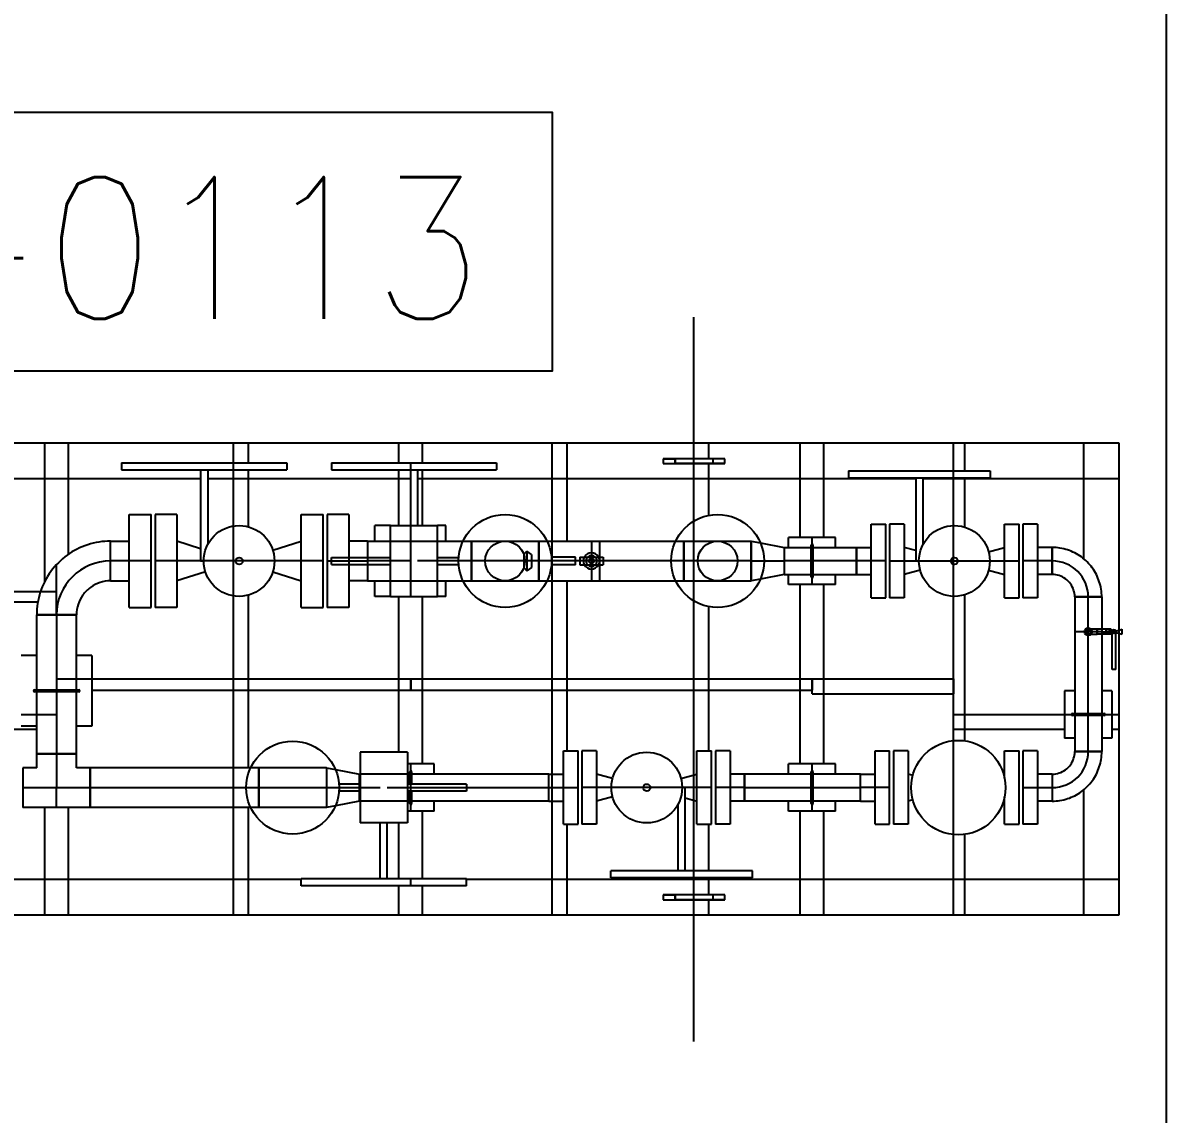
# Model space of a CAD drawing. Header units: inches. Extents: x 295136 to 296247, y 2627183 to 2627409.
# Drawn here: x 295243.46 to 295248.303, y 2627245.489 to 2627250.112 of the extents above; entities that cross this region are included whole.
import ezdxf

# ---------------------------------------------------------------- set-up
doc = ezdxf.new("R2010")
doc.units = ezdxf.units.IN
doc.header["$MEASUREMENT"] = 0
for name, color, linetype in [('_Auto', 7, 'Continuous'), ('EQUIPMENT LAYOUT-EMBED 1_DWG$0$DwgTemplate', 7, 'Continuous'), ('Layout', 6, 'Continuous')]:
    doc.layers.add(name, color=color, linetype=linetype)
doc.styles.add('HZTXT', font='txt_qlt.shx', dxfattribs={"width": 0.7, "bigfont": 'hztxt.shx'})

# ---------------------------------------------------------------- blocks, each defined once
blk = doc.blocks.new('A$C55974CAD')
at = {"layer": 'EQUIPMENT LAYOUT-EMBED 1_DWG$0$DwgTemplate', "color": 1, "lineweight": 25}
for p, q in [((15.6003, 0.2), (15.6003, 8.2)), ((17.6003, 7.31), (17.6003, 0.2)), ((15.7503, 3.664), (15.7503, 5.9938)), ((16.3873, 5.6), (16.3873, 4.7841)), ((17.4503, 5.3936), (17.4503, 4.0898)), ((16.9273, 4.9), (16.9273, 4.7791)), ((16.9703, 4.9), (16.9703, 4.7682)), ((15.6003, 4.75), (16.0561, 4.75)), ((15.6003, 4.65), (15.6003, 4.75)), ((16.283, 4.75), (16.283, 4.75)), ((17.0137, 4.75), (17.6003, 4.75)), ((17.6003, 4.75), (17.6003, 4.65)), ((15.6003, 4.65), (16.0561, 4.65)), ((16.283, 4.65), (16.283, 4.65)), ((17.1284, 4.65), (17.6003, 4.65)), ((16.5523, 4.55), (16.5523, 3.2)), ((16.6003, 4.55), (16.6003, 3.2)), ((17.4503, 4.0598), (17.4503, 3.201)), ((15.6003, 3.95), (16.0561, 3.95)), ((15.6003, 3.887), (15.6003, 3.95)), ((16.2244, 3.95), (16.9521, 3.95)), ((17.2485, 3.95), (17.4863, 3.95)), ((17.5163, 3.95), (17.6003, 3.95)), ((17.6003, 3.95), (17.6003, 3.887)), ((15.6003, 3.887), (16.0561, 3.887)), ((16.2244, 3.887), (16.9557, 3.887)), ((17.2449, 3.887), (17.4863, 3.887)), ((17.5163, 3.887), (17.6003, 3.887)), ((15.6003, 3.15), (15.6003, 3.25)), ((15.6003, 3.25), (15.7243, 3.25)), ((15.7543, 3.25), (15.9903, 3.25)), ((16.2903, 3.25), (16.9503, 3.25)), ((17.2503, 3.25), (17.4863, 3.25)), ((17.5163, 3.25), (17.6003, 3.25)), ((17.6003, 3.25), (17.6003, 3.15)), ((16.5523, 3.2), (16.6003, 3.2)), ((16.5523, 3.2), (16.5523, 1.5)), ((16.6003, 3.2), (16.5523, 3.2)), ((16.6003, 3.2), (16.6003, 1.5)), ((15.6003, 3.15), (15.7243, 3.15)), ((15.7543, 3.15), (16.0403, 3.15)), ((16.2403, 3.15), (16.9503, 3.15)), ((17.2503, 3.15), (17.4863, 3.15)), ((17.4503, 3.171), (17.4503, 1.06)), ((17.5163, 3.15), (17.6003, 3.15)), ((15.7503, 0.2), (15.7503, 2.964)), ((15.6003, 2.6), (16.0831, 2.6)), ((15.6003, 2.537), (15.6003, 2.6)), ((16.1974, 2.6), (17.0161, 2.6)), ((17.1844, 2.6), (17.6003, 2.6)), ((17.6003, 2.6), (17.6003, 2.537)), ((15.6003, 2.537), (15.9847, 2.537)), ((16.2958, 2.537), (17.0161, 2.537)), ((17.1844, 2.537), (17.6003, 2.537)), ((15.0653, 2), (15.6653, 2)), ((15.6003, 1.937), (15.6003, 2)), ((15.6653, 2), (15.6853, 2)), ((15.6853, 2), (15.7583, 2)), ((15.7583, 2), (15.7883, 2)), ((15.7883, 2), (16.0866, 2)), ((16.0866, 2), (16.194, 2)), ((16.194, 2), (16.2853, 2)), ((16.2853, 2), (16.9127, 2)), ((16.9127, 2), (16.9307, 2)), ((16.9307, 2), (17.2698, 2)), ((17.2698, 2), (17.5127, 2)), ((17.5127, 2), (17.5327, 2)), ((17.5327, 2), (18.1327, 2)), ((17.6003, 2), (17.6003, 1.937)), ((15.6003, 1.937), (15.6653, 1.937)), ((15.6853, 1.937), (15.7583, 1.937)), ((15.7883, 1.937), (15.9847, 1.937)), ((16.2958, 1.937), (16.9069, 1.937)), ((17.2936, 1.937), (17.5127, 1.937)), ((17.5327, 1.937), (17.6003, 1.937)), ((15.6003, 1.55), (16.0403, 1.55)), ((15.6003, 1.45), (15.6003, 1.55)), ((16.2403, 1.55), (17.0003, 1.55)), ((17.2003, 1.55), (17.6003, 1.55)), ((17.6003, 1.55), (17.6003, 1.45)), ((16.5373, 1.5), (16.5373, 0.9)), ((16.5373, 1.5), (16.6003, 1.5)), ((16.6003, 1.5), (16.5523, 1.5)), ((16.6003, 1.5), (16.6003, 0.9)), ((15.6003, 1.45), (16.0403, 1.45)), ((16.2403, 1.45), (17.0003, 1.45)), ((17.2003, 1.45), (17.6003, 1.45)), ((17.4503, 1.03), (17.4503, 0.2)), ((15.6003, 0.9), (15.9412, 0.9)), ((15.6003, 0.852), (15.6003, 0.9)), ((16.3393, 0.9), (16.9503, 0.9)), ((16.3873, 0.9), (16.3873, 0.43)), ((16.3873, 0.9), (16.4503, 0.9)), ((16.4503, 0.9), (16.4503, 0.43)), ((16.6003, 0.9), (16.5373, 0.9)), ((17.2502, 0.9), (17.4523, 0.9)), ((17.4823, 0.9), (17.6003, 0.9)), ((17.6003, 0.9), (17.6003, 0.852)), ((15.6003, 0.852), (15.9423, 0.852)), ((16.3382, 0.852), (16.9572, 0.852)), ((17.2433, 0.852), (17.4523, 0.852)), ((17.4823, 0.852), (17.6003, 0.852)), ((15.6003, 0.2), (15.6003, 0.35)), ((16.1302, 0.35), (15.6003, 0.35)), ((17.6003, 0.35), (17.1103, 0.35)), ((17.6003, 0.35), (17.6003, 0.2)), ((15.7503, 0.2), (15.6003, 0.2)), ((16.7938, 0.2), (15.6003, 0.2)), ((16.3873, 0.23), (16.3873, 0.2)), ((16.4503, 0.2), (16.3873, 0.2)), ((16.4503, 0.23), (16.4503, 0.2)), ((17.6003, 0.2), (16.8067, 0.2)), ((17.6003, 0.2), (17.4503, 0.2))]:
    blk.add_line(p, q, dxfattribs=at)
at = {"layer": 'EQUIPMENT LAYOUT-EMBED 1_DWG$0$DwgTemplate', "color": 3, "lineweight": 25}
for p, q in [((16.4003, 4.7841), (16.4003, 4.85)), ((16.7003, 4.7841), (16.7003, 4.85)), ((16.5463, 4.606), (16.5463, 4.794)), ((16.5543, 4.794), (16.5543, 4.606)), ((16.4003, 4.55), (16.4003, 4.6158)), ((16.7003, 4.55), (16.7003, 4.6158)), ((16.7003, 4.55), (16.4003, 4.55)), ((16.9503, 3.286), (16.9503, 3.3518)), ((16.9503, 3.3518), (17.0161, 3.3518)), ((17.1844, 3.3518), (17.2503, 3.3518)), ((17.2503, 3.286), (17.2503, 3.3518)), ((16.0403, 3.1), (16.0403, 3.214)), ((16.0733, 3.204), (16.1253, 3.204)), ((16.1553, 3.204), (16.2073, 3.204)), ((16.2403, 3.1), (16.2403, 3.214)), ((16.1253, 3.196), (16.0733, 3.196)), ((16.2073, 3.196), (16.1553, 3.196)), ((16.0403, 3.1), (16.0831, 3.1)), ((16.1974, 3.1), (16.2403, 3.1)), ((16.9503, 3.0518), (16.9503, 3.086)), ((16.9503, 3.0518), (17.0161, 3.0518)), ((17.1844, 3.0518), (17.2503, 3.0518)), ((17.2503, 3.0518), (17.2503, 3.086)), ((16.0403, 1.6), (16.0831, 1.6)), ((16.0403, 1.4), (16.0403, 1.6)), ((16.1974, 1.6), (16.2403, 1.6)), ((16.2403, 1.4), (16.2403, 1.6)), ((17.0003, 1.4), (17.0003, 1.6)), ((17.0003, 1.6), (17.0431, 1.6)), ((17.1574, 1.6), (17.2003, 1.6)), ((17.2003, 1.4), (17.2003, 1.6)), ((16.0733, 1.504), (16.2073, 1.504)), ((17.0333, 1.504), (17.1673, 1.504)), ((16.2073, 1.496), (16.0733, 1.496)), ((17.1673, 1.496), (17.0333, 1.496)), ((16.0403, 1.4), (16.0831, 1.4)), ((16.1974, 1.4), (16.2403, 1.4)), ((17.0003, 1.4), (17.0431, 1.4)), ((17.1574, 1.4), (17.2003, 1.4)), ((16.3503, 0.3871), (16.3503, 0.43)), ((16.5503, 0.43), (16.3503, 0.43)), ((16.4463, 0.263), (16.4463, 0.397)), ((16.4543, 0.397), (16.4543, 0.263)), ((16.5503, 0.3871), (16.5503, 0.43)), ((16.5503, 0.43), (16.5503, 0.43)), ((16.5503, 0.3871), (16.5503, 0.43)), ((16.3503, 0.23), (16.3503, 0.2728)), ((16.5503, 0.23), (16.5503, 0.2728)), ((16.5503, 0.23), (16.3503, 0.23))]:
    blk.add_line(p, q, dxfattribs=at)
at = {"layer": 'EQUIPMENT LAYOUT-EMBED 1_DWG$0$DwgTemplate', "color": 9, "lineweight": 25}
for p, q in [((16.4503, 4.85), (16.4503, 4.7)), ((16.9703, 4.7682), (16.9703, 4.7)), ((16.0561, 4.7), (16.1403, 4.7)), ((16.6003, 4.7), (16.6003, 4.55)), ((16.8717, 4.7), (17.0851, 4.7)), ((16.0561, 3.95), (16.2244, 3.95)), ((16.9521, 3.95), (17.2485, 3.95)), ((17.4863, 3.95), (17.5163, 3.95)), ((15.7243, 3.2), (15.7543, 3.2)), ((16.0403, 3.2), (16.2403, 3.2)), ((16.9503, 3.2), (17.5163, 3.2)), ((16.0831, 2.6), (16.1974, 2.6)), ((17.0161, 2.6), (17.1844, 2.6)), ((16.0403, 1.5), (16.2403, 1.5)), ((17.0003, 1.5), (17.2003, 1.5)), ((15.9412, 0.9), (16.3393, 0.9)), ((16.9503, 0.9), (17.2502, 0.9)), ((17.4523, 0.9), (17.4823, 0.9)), ((16.4503, 0.43), (16.4503, 0.23)), ((16.8067, 0.2), (16.7938, 0.2))]:
    blk.add_line(p, q, dxfattribs=at)
at = {"layer": 'EQUIPMENT LAYOUT-EMBED 1_DWG$0$DwgTemplate', "color": 7, "lineweight": 25}
for p, q in [((16.2244, 4.8427), (16.0561, 4.8427)), ((16.0561, 4.5572), (16.0561, 4.8427)), ((16.1403, 4.8427), (16.1403, 4.5572)), ((16.1403, 4.8427), (16.1403, 4.8427)), ((16.2244, 4.7841), (16.2244, 4.8427)), ((16.2244, 4.7841), (16.283, 4.7841)), ((16.283, 4.7841), (16.283, 4.6158)), ((16.283, 4.7841), (16.5463, 4.7841)), ((16.283, 4.6158), (16.283, 4.7841)), ((16.5463, 4.7841), (16.5543, 4.7841)), ((16.5543, 4.7841), (16.8717, 4.7841)), ((16.8717, 4.7841), (16.8717, 4.6158)), ((16.8717, 4.6158), (16.8717, 4.7841)), ((16.283, 4.7), (16.1403, 4.7)), ((16.5463, 4.7), (16.283, 4.7)), ((16.283, 4.7), (16.283, 4.7)), ((16.5543, 4.7), (16.5463, 4.7)), ((16.8717, 4.7), (16.5543, 4.7)), ((16.8717, 4.7), (16.8717, 4.7)), ((16.8717, 4.7), (16.8717, 4.7)), ((16.2244, 4.5572), (16.2244, 4.6158)), ((16.2244, 4.6158), (16.283, 4.6158)), ((16.283, 4.6158), (16.5463, 4.6158)), ((16.5463, 4.6158), (16.5543, 4.6158)), ((16.5543, 4.6158), (16.8717, 4.6158)), ((16.2244, 4.5572), (16.0561, 4.5572)), ((16.0561, 4.5572), (16.2244, 4.5572)), ((16.0561, 3.8779), (16.0561, 4.5572)), ((16.1403, 4.5572), (16.1403, 4.5572)), ((16.1403, 4.5572), (16.1403, 4.5572)), ((16.1403, 4.5572), (16.1403, 3.8968)), ((16.2244, 3.8779), (16.2244, 4.5572)), ((17.0161, 4.4714), (17.1844, 4.4714)), ((17.0161, 4.4714), (17.1003, 4.4714)), ((17.0161, 4.4714), (17.0161, 4.392)), ((17.1003, 4.4714), (17.1003, 4.4714)), ((17.1003, 4.4714), (17.1003, 4.4714)), ((17.1003, 4.2999), (17.1003, 4.4714)), ((17.1003, 4.4714), (17.1844, 4.4714)), ((17.1844, 4.4714), (17.1844, 4.392)), ((17.4863, 4.4248), (17.4863, 4.0748)), ((17.5163, 4.4248), (17.4863, 4.4248)), ((17.5163, 4.4248), (17.5163, 4.0748)), ((16.9034, 4.392), (17.1003, 4.392)), ((16.9034, 4.392), (16.9034, 4.2999)), ((17.1003, 4.392), (17.2971, 4.392)), ((17.2971, 4.392), (17.2971, 4.2999)), ((16.9034, 4.2999), (17.1003, 4.2999)), ((17.1003, 4.2824), (16.9034, 4.2824)), ((16.9034, 4.1904), (16.9034, 4.2824)), ((17.1003, 4.2999), (17.2971, 4.2999)), ((17.1003, 3.5712), (17.1003, 4.2824)), ((17.2971, 4.2824), (17.1003, 4.2824)), ((17.2971, 4.1904), (17.2971, 4.2824)), ((17.1003, 4.1904), (16.9034, 4.1904)), ((17.1003, 4.1903), (17.0161, 4.1903)), ((17.0546, 4.0697), (17.0161, 4.1903)), ((17.2971, 4.1904), (17.1003, 4.1904)), ((17.1844, 4.1903), (17.1003, 4.1903)), ((17.1523, 4.0898), (17.1844, 4.1903)), ((17.1003, 4.0898), (17.1003, 4.0768)), ((17.4863, 4.0898), (17.1003, 4.0898)), ((17.4863, 4.0748), (17.4863, 3.7248)), ((17.5163, 4.0748), (17.5163, 3.7248)), ((17.4863, 4.0598), (17.1696, 4.0598)), ((16.0561, 3.8427), (16.0561, 3.8779)), ((16.1403, 3.8968), (16.1403, 3.8427)), ((16.2244, 3.8427), (16.2244, 3.8779)), ((16.1403, 3.8427), (16.0561, 3.8427)), ((16.0561, 3.5572), (16.0561, 3.8427)), ((16.0561, 3.8427), (16.2244, 3.8427)), ((16.1403, 3.8427), (16.1403, 3.5572)), ((16.1403, 3.8427), (16.1403, 3.8427)), ((16.2244, 3.8427), (16.1403, 3.8427)), ((16.2244, 3.5572), (16.2244, 3.8427)), ((17.0546, 3.7839), (17.0161, 3.6633)), ((17.1459, 3.7839), (17.1844, 3.6633)), ((17.5163, 3.7248), (17.4863, 3.7248)), ((15.7243, 2.964), (15.7243, 3.664)), ((15.7243, 3.664), (15.7543, 3.664)), ((15.7543, 2.964), (15.7543, 3.664)), ((16.9034, 3.6633), (17.1003, 3.6633)), ((16.9034, 3.6633), (16.9034, 3.5712)), ((17.0161, 3.6633), (17.1844, 3.6633)), ((17.1003, 3.6633), (17.2971, 3.6633)), ((17.2971, 3.6633), (17.2971, 3.5712)), ((16.1403, 3.5572), (16.0561, 3.5572)), ((16.1403, 3.5572), (16.0561, 3.5572)), ((16.0636, 3.5187), (16.0561, 3.5572)), ((16.1403, 3.5572), (16.1403, 3.5572)), ((16.1403, 3.5572), (16.1403, 3.5572)), ((16.2244, 3.5572), (16.1403, 3.5572)), ((16.1403, 3.5572), (16.1403, 3.4175)), ((16.2244, 3.5572), (16.1403, 3.5572)), ((16.2244, 3.5572), (16.217, 3.5187)), ((16.9034, 3.5712), (17.1003, 3.5712)), ((17.1003, 3.5537), (16.9034, 3.5537)), ((16.9034, 3.4616), (16.9034, 3.5537)), ((17.0853, 3.536), (17.1153, 3.536)), ((17.0853, 3.536), (17.0853, 3.286)), ((17.1003, 3.5712), (17.2971, 3.5712)), ((17.1003, 3.5537), (17.1003, 3.536)), ((17.2971, 3.5537), (17.1003, 3.5537)), ((17.1003, 3.536), (17.1003, 3.3823)), ((17.1153, 3.536), (17.1153, 3.286)), ((17.2971, 3.4616), (17.2971, 3.5537)), ((17.4863, 3.536), (17.4863, 2.836)), ((17.5163, 3.536), (17.4863, 3.536)), ((17.5163, 3.536), (17.5163, 2.836)), ((16.0831, 3.4175), (16.0636, 3.5187)), ((16.1253, 3.414), (16.1253, 3.5037)), ((16.1553, 3.414), (16.1553, 3.5037)), ((16.217, 3.5187), (16.1974, 3.4175)), ((17.0853, 3.4616), (16.9034, 3.4616)), ((17.0161, 3.3823), (17.0161, 3.4616)), ((17.1003, 3.4616), (17.0853, 3.4616)), ((17.1153, 3.4616), (17.1003, 3.4616)), ((17.2971, 3.4616), (17.1153, 3.4616)), ((17.1844, 3.3823), (17.1844, 3.4616)), ((16.2903, 3.414), (15.9903, 3.414)), ((15.9903, 3.214), (15.9903, 3.414)), ((16.1253, 3.4175), (16.0831, 3.4175)), ((16.0831, 3.4175), (16.1253, 3.4175)), ((16.0831, 3.414), (16.0831, 3.4175)), ((16.0831, 3.214), (16.0831, 3.414)), ((16.1403, 3.4175), (16.1253, 3.4175)), ((16.1253, 3.4175), (16.1403, 3.4175)), ((16.1553, 3.4175), (16.1403, 3.4175)), ((16.1403, 3.4175), (16.1403, 3.329)), ((16.1403, 3.4175), (16.1553, 3.4175)), ((16.1974, 3.4175), (16.1553, 3.4175)), ((16.1553, 3.4175), (16.1974, 3.4175)), ((16.1974, 3.414), (16.1974, 3.4175)), ((16.1974, 3.214), (16.1974, 3.414)), ((16.2903, 3.214), (16.2903, 3.414)), ((17.0853, 3.3823), (17.0161, 3.3823)), ((17.0161, 3.3823), (17.0161, 3.286)), ((17.0853, 3.3823), (17.0161, 3.3823)), ((17.1153, 3.3823), (17.0853, 3.3823)), ((17.1003, 3.3823), (17.0853, 3.3823)), ((17.1003, 3.201), (17.1003, 3.3823)), ((17.1153, 3.3823), (17.1003, 3.3823)), ((17.1844, 3.3823), (17.1153, 3.3823)), ((17.1844, 3.3823), (17.1153, 3.3823)), ((17.1844, 3.3823), (17.1844, 3.286)), ((15.7543, 3.329), (15.9903, 3.329)), ((15.7543, 3.299), (15.9903, 3.299)), ((16.1403, 3.299), (16.1403, 2.964)), ((16.9503, 3.286), (17.2503, 3.286)), ((16.9503, 3.286), (16.9503, 3.086)), ((17.0161, 3.286), (17.0161, 3.086)), ((17.1844, 3.286), (17.1844, 3.086)), ((17.2503, 3.286), (17.2503, 3.086)), ((16.2903, 3.214), (15.9903, 3.214)), ((16.0831, 3.204), (16.0831, 3.214)), ((16.0831, 3.196), (16.0831, 3.204)), ((16.1253, 2.964), (16.1253, 3.214)), ((16.1553, 2.964), (16.1553, 3.214)), ((16.1974, 3.204), (16.1974, 3.214)), ((16.1974, 3.196), (16.1974, 3.204)), ((17.4863, 3.201), (17.2503, 3.201)), ((16.0831, 2.6146), (16.0831, 3.196)), ((16.1974, 2.6146), (16.1974, 3.196)), ((17.1003, 2.9427), (17.1003, 3.171)), ((17.4863, 3.171), (17.2503, 3.171)), ((16.9503, 3.086), (17.2503, 3.086)), ((17.0161, 3.086), (17.0161, 2.9779)), ((17.0853, 3.086), (17.0853, 2.9963)), ((17.1153, 3.086), (17.1153, 2.9963)), ((17.1844, 3.086), (17.1844, 2.9779)), ((15.7243, 2.964), (15.7543, 2.964)), ((16.1553, 2.964), (16.1253, 2.964)), ((16.1403, 2.964), (16.1403, 2.6146)), ((17.0161, 2.9779), (17.0161, 2.9427)), ((17.1844, 2.9779), (17.1844, 2.9427)), ((17.1844, 2.9427), (17.0161, 2.9427)), ((17.0161, 2.9427), (17.1003, 2.9427)), ((17.0161, 2.9427), (17.0161, 2.6572)), ((17.1003, 2.9427), (17.1003, 2.9427)), ((17.1003, 2.9427), (17.1003, 2.9427)), ((17.1003, 2.7064), (17.1003, 2.9427)), ((17.1003, 2.9427), (17.1844, 2.9427)), ((17.1844, 2.9427), (17.1844, 2.6572)), ((17.5163, 2.836), (17.4863, 2.836)), ((17.0725, 2.7206), (17.0585, 2.7079)), ((17.1003, 2.7206), (17.0725, 2.7206)), ((17.1281, 2.7206), (17.1003, 2.7206)), ((17.1281, 2.7206), (17.142, 2.7079)), ((17.1003, 2.7079), (17.0585, 2.7079)), ((17.0725, 2.6889), (17.0585, 2.7079)), ((17.1003, 2.6889), (17.0725, 2.6889)), ((17.142, 2.7079), (17.1003, 2.7079)), ((17.1003, 2.7064), (17.1003, 2.7064)), ((17.1003, 2.6889), (17.1003, 2.7064)), ((17.1281, 2.6889), (17.1003, 2.6889)), ((17.1003, 2.6572), (17.1003, 2.6889)), ((17.1281, 2.6889), (17.142, 2.7079)), ((17.1844, 2.6572), (17.0161, 2.6572)), ((17.0161, 2.6572), (17.0161, 2.622)), ((17.0161, 2.6572), (17.1003, 2.6572)), ((17.0161, 2.622), (17.0161, 2.4341)), ((17.1003, 2.5016), (17.1003, 2.6572)), ((17.1003, 2.6572), (17.1003, 2.6572)), ((17.1003, 2.6572), (17.1844, 2.6572)), ((17.1844, 2.6572), (17.1844, 2.622)), ((17.1844, 2.622), (17.1844, 2.4341)), ((16.0831, 2.6146), (16.1403, 2.6146)), ((16.0831, 2.6146), (16.0831, 2.5526)), ((16.0831, 2.6146), (16.1403, 2.6146)), ((16.1403, 2.6146), (16.1403, 2.4907)), ((16.1403, 2.6146), (16.1974, 2.6146)), ((16.1403, 2.6146), (16.1974, 2.6146)), ((16.1974, 2.6146), (16.1974, 2.5526)), ((15.9847, 2.5526), (16.1403, 2.5526)), ((15.9847, 2.5526), (15.9847, 2.4907)), ((16.1403, 2.5526), (16.2958, 2.5526)), ((16.2958, 2.5526), (16.2958, 2.4907)), ((15.9847, 2.4907), (16.1403, 2.4907)), ((16.1403, 2.4747), (15.9847, 2.4747)), ((15.9847, 2.4128), (15.9847, 2.4747)), ((16.1403, 2.4907), (16.2958, 2.4907)), ((16.1403, 1.9253), (16.1403, 2.4747)), ((16.2958, 2.4747), (16.1403, 2.4747)), ((16.2958, 2.4128), (16.2958, 2.4747)), ((17.1003, 2.4841), (17.1003, 2.5016)), ((17.1003, 2.4341), (17.1003, 2.4841)), ((17.1844, 2.4341), (17.0161, 2.4341)), ((17.0161, 2.4341), (17.0161, 2.4)), ((17.1003, 2.4), (17.1003, 2.4341)), ((17.1003, 2.4341), (17.1003, 2.434)), ((17.1003, 2.434), (17.1003, 2.434)), ((17.1844, 2.4341), (17.1844, 2.4)), ((16.1403, 2.4128), (15.9847, 2.4128)), ((16.1403, 2.4128), (16.0831, 2.4128)), ((16.1014, 2.3448), (16.0831, 2.4128)), ((16.1974, 2.4128), (16.1403, 2.4128)), ((16.2958, 2.4128), (16.1403, 2.4128)), ((16.1792, 2.3448), (16.1974, 2.4128)), ((17.0836, 2.4), (17.0161, 2.4)), ((17.0836, 2.4), (17.0161, 2.4)), ((17.0161, 2.4), (17.0161, 2.0779)), ((17.1169, 2.4), (17.0836, 2.4)), ((17.1169, 2.4), (17.0836, 2.4)), ((17.1003, 2.3841), (17.1003, 2.4)), ((17.1003, 2.0968), (17.1003, 2.3841)), ((17.1844, 2.4), (17.1169, 2.4)), ((17.1844, 2.4), (17.1169, 2.4)), ((17.1844, 2.4), (17.1844, 2.0779)), ((15.7583, 2.052), (15.7583, 2.352)), ((15.7583, 2.352), (15.7883, 2.352)), ((15.7883, 2.052), (15.7883, 2.352)), ((17.1003, 2.0427), (17.1003, 2.0968)), ((15.7583, 1.752), (15.7583, 2.052)), ((15.7883, 2.067), (16.0709, 2.067)), ((15.7883, 1.752), (15.7883, 2.052)), ((15.7883, 2.037), (16.1403, 2.037)), ((16.0965, 2.037), (16.0831, 1.9872)), ((16.1403, 2.037), (16.1403, 2.05)), ((16.1792, 2.0551), (16.1974, 1.9872)), ((17.0161, 2.0779), (17.0161, 2.0427)), ((17.0161, 2.0427), (17.1003, 2.0427)), ((17.0161, 2.0427), (17.0161, 1.7572)), ((17.1844, 2.0427), (17.0161, 2.0427)), ((17.1003, 2.0427), (17.1003, 2.0427)), ((17.1003, 2.0427), (17.1003, 2.0427)), ((17.1003, 1.7572), (17.1003, 2.0427)), ((17.1003, 2.0427), (17.1844, 2.0427)), ((17.1844, 2.0779), (17.1844, 2.0427)), ((17.1844, 2.0427), (17.1844, 1.7572)), ((15.9847, 1.9872), (16.1403, 1.9872)), ((15.9847, 1.9872), (15.9847, 1.9253)), ((16.0831, 1.9872), (16.1974, 1.9872)), ((16.1403, 1.9872), (16.2958, 1.9872)), ((16.2958, 1.9872), (16.2958, 1.9253)), ((15.9847, 1.9253), (16.1403, 1.9253)), ((16.1403, 1.9093), (15.9847, 1.9093)), ((15.9847, 1.8474), (15.9847, 1.9093)), ((16.1403, 1.9253), (16.2958, 1.9253)), ((16.1403, 1.7853), (16.1403, 1.9093)), ((16.2958, 1.9093), (16.1403, 1.9093)), ((16.2958, 1.8474), (16.2958, 1.9093)), ((16.1403, 1.8474), (15.9847, 1.8474)), ((16.0831, 1.7853), (16.0831, 1.8474)), ((16.2958, 1.8474), (16.1403, 1.8474)), ((16.1974, 1.7853), (16.1974, 1.8474)), ((15.7583, 1.752), (15.7883, 1.752)), ((16.1403, 1.7853), (16.0831, 1.7853)), ((16.0831, 1.7853), (16.1403, 1.7853)), ((16.0831, 1.504), (16.0831, 1.7853)), ((16.1974, 1.7853), (16.1403, 1.7853)), ((16.1403, 1.7853), (16.1403, 1.504)), ((16.1403, 1.7853), (16.1974, 1.7853)), ((16.1974, 1.504), (16.1974, 1.7853)), ((17.0161, 1.7572), (17.1003, 1.7572)), ((17.1003, 1.7572), (17.0161, 1.7572)), ((17.0236, 1.7187), (17.0161, 1.7572)), ((17.1003, 1.7572), (17.1003, 1.7572)), ((17.1003, 1.7572), (17.1844, 1.7572)), ((17.1003, 1.7572), (17.1003, 1.7031)), ((17.1844, 1.7572), (17.1003, 1.7572)), ((17.1844, 1.7572), (17.177, 1.7187)), ((17.0431, 1.6175), (17.0236, 1.7187)), ((17.1003, 1.7031), (17.1003, 1.6175)), ((17.177, 1.7187), (17.1574, 1.6175)), ((17.1574, 1.6175), (17.0431, 1.6175)), ((17.0431, 1.6175), (17.0431, 1.504)), ((17.1003, 1.6175), (17.0431, 1.6175)), ((17.1003, 1.504), (17.1003, 1.6175)), ((17.1574, 1.6175), (17.1003, 1.6175)), ((17.1574, 1.6175), (17.1574, 1.504)), ((16.0831, 1.496), (16.0831, 1.504)), ((16.1403, 1.504), (16.1403, 1.496)), ((16.1974, 1.496), (16.1974, 1.504)), ((17.0431, 1.504), (17.0431, 1.496)), ((17.1003, 1.496), (17.1003, 1.504)), ((17.1574, 1.504), (17.1574, 1.496)), ((16.0831, 1.2953), (16.0831, 1.496)), ((16.1403, 1.496), (16.1403, 1.2953)), ((16.1974, 1.2953), (16.1974, 1.496)), ((17.0431, 1.496), (17.0431, 1.3117)), ((17.1003, 1.3117), (17.1003, 1.496)), ((17.1574, 1.496), (17.1574, 1.3117)), ((17.0431, 1.3117), (17.1003, 1.3117)), ((17.0431, 1.3117), (17.0431, 1.2496)), ((17.1574, 1.3117), (17.0431, 1.3117)), ((17.1003, 1.1877), (17.1003, 1.3117)), ((17.1003, 1.3117), (17.1574, 1.3117)), ((17.1574, 1.3117), (17.1574, 1.2496)), ((17.4523, 1.345), (17.4523, 1.045)), ((17.4823, 1.345), (17.4523, 1.345)), ((17.4823, 1.345), (17.4823, 1.045)), ((16.0831, 1.2953), (16.1403, 1.2953)), ((16.0831, 1.2953), (16.1403, 1.2953)), ((16.0831, 1.2953), (16.0831, 1.2332)), ((16.1403, 1.2953), (16.1974, 1.2953)), ((16.1403, 1.1713), (16.1403, 1.2953)), ((16.1403, 1.2953), (16.1974, 1.2953)), ((16.1974, 1.2953), (16.1974, 1.2332)), ((15.9847, 1.2332), (16.1403, 1.2332)), ((15.9847, 1.2332), (15.9847, 1.1713)), ((16.1403, 1.2332), (16.2958, 1.2332)), ((16.2958, 1.2332), (16.2958, 1.1713)), ((16.9447, 1.2496), (17.1003, 1.2496)), ((16.9447, 1.2496), (16.9447, 1.1877)), ((17.1003, 1.2496), (17.2558, 1.2496)), ((17.2558, 1.2496), (17.2558, 1.1877)), ((15.9847, 1.1713), (16.1403, 1.1713)), ((16.1403, 1.1713), (16.2958, 1.1713)), ((16.9447, 1.1877), (17.1003, 1.1877)), ((17.1003, 1.1717), (16.9447, 1.1717)), ((16.9447, 1.1098), (16.9447, 1.1717)), ((17.1003, 1.1877), (17.2558, 1.1877)), ((17.1003, 1.1717), (17.1003, 0.6223)), ((17.2558, 1.1717), (17.1003, 1.1717)), ((17.2558, 1.1098), (17.2558, 1.1717)), ((17.1003, 1.1098), (16.9447, 1.1098)), ((17.1574, 1.1098), (17.0431, 1.1098)), ((17.0614, 1.0419), (17.0431, 1.1098)), ((17.2558, 1.1098), (17.1003, 1.1098)), ((17.144, 1.06), (17.1574, 1.1098)), ((17.1003, 1.06), (17.1003, 1.047)), ((17.4523, 1.06), (17.1003, 1.06)), ((17.4523, 1.03), (17.1696, 1.03)), ((17.4523, 1.045), (17.4523, 0.745)), ((17.4823, 1.045), (17.4823, 0.745)), ((17.0614, 0.7522), (17.0431, 0.6842)), ((17.1392, 0.7522), (17.1574, 0.6842)), ((17.4823, 0.745), (17.4523, 0.745)), ((16.9447, 0.6842), (17.1003, 0.6842)), ((16.9447, 0.6842), (16.9447, 0.6223)), ((17.0431, 0.6842), (17.1003, 0.6842)), ((17.1003, 0.6842), (17.1574, 0.6842)), ((17.1003, 0.6842), (17.2558, 0.6842)), ((17.2558, 0.6842), (17.2558, 0.6223)), ((16.1403, 0.6063), (15.9847, 0.6063)), ((15.9847, 0.5444), (15.9847, 0.6063)), ((16.1403, 0.6063), (16.1403, 0.4824)), ((16.2958, 0.6063), (16.1403, 0.6063)), ((16.2958, 0.5444), (16.2958, 0.6063)), ((16.9447, 0.6223), (17.1003, 0.6223)), ((17.1003, 0.6063), (16.9447, 0.6063)), ((16.9447, 0.5444), (16.9447, 0.6063)), ((17.1003, 0.6223), (17.2558, 0.6223)), ((17.1003, 0.4824), (17.1003, 0.6063)), ((17.2558, 0.6063), (17.1003, 0.6063)), ((17.2558, 0.5444), (17.2558, 0.6063)), ((16.1403, 0.5444), (15.9847, 0.5444)), ((16.0831, 0.4824), (16.0831, 0.5444)), ((16.2958, 0.5444), (16.1403, 0.5444)), ((16.1974, 0.4824), (16.1974, 0.5444)), ((17.1003, 0.5444), (16.9447, 0.5444)), ((17.0431, 0.4824), (17.0431, 0.5444)), ((17.2558, 0.5444), (17.1003, 0.5444)), ((17.1574, 0.4824), (17.1574, 0.5444)), ((16.1974, 0.4824), (16.0831, 0.4824)), ((16.1403, 0.4824), (16.0831, 0.4824)), ((16.1403, 0.4824), (16.1403, 0.4824)), ((16.1403, 0.4824), (16.1403, 0.4824)), ((16.1974, 0.4824), (16.1403, 0.4824)), ((17.1003, 0.4824), (17.0431, 0.4824)), ((17.0431, 0.4824), (17.1574, 0.4824)), ((17.1574, 0.4824), (17.1003, 0.4824)), ((17.1003, 0.4824), (17.1003, 0.4824)), ((17.1003, 0.4824), (17.1003, 0.4824)), ((16.2927, 0.3871), (16.2927, 0.2728)), ((16.2927, 0.2728), (16.2927, 0.3871)), ((16.4463, 0.3871), (16.2927, 0.3871)), ((16.4543, 0.3871), (16.4463, 0.3871)), ((16.8003, 0.3871), (16.4543, 0.3871)), ((16.8003, 0.2728), (16.8003, 0.3871)), ((16.8003, 0.2728), (16.8003, 0.3871)), ((16.9479, 0.3871), (16.8003, 0.3871)), ((16.9479, 0.3871), (16.9479, 0.2728)), ((16.9479, 0.2728), (16.9479, 0.3871)), ((16.2927, 0.33), (16.2926, 0.33)), ((16.2927, 0.33), (16.2927, 0.33)), ((16.2927, 0.33), (16.4463, 0.33)), ((16.4463, 0.33), (16.4543, 0.33)), ((16.4543, 0.33), (16.8003, 0.33)), ((16.7896, 0.33), (16.7896, 0.2919)), ((16.7896, 0.2919), (16.8109, 0.2919)), ((16.7896, 0.2728), (16.7896, 0.2919)), ((16.8003, 0.2919), (16.7896, 0.2919)), ((16.8003, 0.33), (16.8003, 0.33)), ((16.8003, 0.33), (16.8003, 0.33)), ((16.8003, 0.33), (16.9479, 0.33)), ((16.8109, 0.2919), (16.8003, 0.2919)), ((16.8109, 0.2919), (16.8109, 0.33)), ((16.8109, 0.2728), (16.8109, 0.2919)), ((16.9479, 0.33), (16.9479, 0.33)), ((16.9479, 0.33), (16.9479, 0.33)), ((16.4463, 0.2728), (16.2927, 0.2728)), ((16.4543, 0.2728), (16.4463, 0.2728)), ((16.8003, 0.2728), (16.4543, 0.2728)), ((16.7896, 0.2327), (16.7896, 0.2728)), ((16.8109, 0.2557), (16.7896, 0.2557)), ((16.7966, 0.2327), (16.7896, 0.2557)), ((16.8003, 0.2728), (16.8003, 0.2557)), ((16.9479, 0.2728), (16.8003, 0.2728)), ((16.8003, 0.2557), (16.8003, 0.2327)), ((16.8039, 0.2327), (16.8109, 0.2557)), ((16.8109, 0.2327), (16.8109, 0.2728)), ((16.6403, 0.2209), (16.6403, 0.2284)), ((16.6403, 0.2284), (16.8003, 0.2284)), ((16.6403, 0.2134), (16.6403, 0.2209)), ((16.6403, 0.2134), (16.8003, 0.2134)), ((16.7896, 0.2327), (16.8109, 0.2327)), ((16.7977, 0.2126), (16.7896, 0.1861)), ((16.7977, 0.2293), (16.7966, 0.2327)), ((16.8003, 0.2327), (16.8003, 0.2091)), ((16.8028, 0.2293), (16.8039, 0.2327)), ((16.8028, 0.2126), (16.8109, 0.1861)), ((16.7896, 0.1861), (16.8003, 0.1861)), ((16.8003, 0.1861), (16.8109, 0.1861)), ((61, 0), (0, 0))]:
    blk.add_line(p, q, dxfattribs=at)
at = {"layer": 'EQUIPMENT LAYOUT-EMBED 1_DWG$0$DwgTemplate', "color": 5, "lineweight": 25}
for p, q in [((17.0836, 2.5016), (17.0836, 2.6016)), ((17.0836, 2.6016), (17.1169, 2.6016)), ((17.1003, 2.6016), (17.1001, 2.6031)), ((17.1003, 2.6016), (17.1005, 2.6031)), ((17.1169, 2.5016), (17.1169, 2.6016)), ((17.0836, 2.5016), (17.1169, 2.5016)), ((17.0836, 2.4841), (17.0836, 2.4341)), ((17.1169, 2.4841), (17.0836, 2.4841)), ((17.1169, 2.4841), (17.1169, 2.4341)), ((17.0836, 2.4341), (17.0836, 2.3841)), ((17.1169, 2.4341), (17.1169, 2.3841)), ((17.1169, 2.3841), (17.0836, 2.3841)), ((15.6653, 2.13), (15.6653, 2.08)), ((15.6653, 2.13), (15.6653, 2.08)), ((15.6853, 2.13), (15.6653, 2.13)), ((15.6853, 2.13), (15.6653, 2.13)), ((15.6853, 2.08), (15.6853, 2.13)), ((15.6853, 2.13), (15.6853, 2.08)), ((17.5127, 2.13), (17.5127, 2.08)), ((17.5127, 2.13), (17.5127, 2.08)), ((17.5327, 2.13), (17.5127, 2.13)), ((17.5327, 2.13), (17.5127, 2.13)), ((17.5327, 2.08), (17.5327, 2.13)), ((17.5327, 2.13), (17.5327, 2.08)), ((15.6653, 2.08), (15.6853, 2.08)), ((15.6653, 2.08), (15.6853, 2.08)), ((15.6653, 2.08), (15.6653, 1.92)), ((15.6653, 1.92), (15.6653, 2.08)), ((15.6853, 2.08), (15.6653, 2.08)), ((15.6853, 1.92), (15.6853, 2.08)), ((15.6853, 1.92), (15.6853, 2.08)), ((17.5127, 2.08), (17.5327, 2.08)), ((17.5127, 2.08), (17.5327, 2.08)), ((17.5127, 2.08), (17.5127, 1.92)), ((17.5127, 1.92), (17.5127, 2.08)), ((17.5327, 2.08), (17.5127, 2.08)), ((17.5327, 1.92), (17.5327, 2.08)), ((17.5327, 1.92), (17.5327, 2.08)), ((15.6853, 1.92), (15.6653, 1.92)), ((15.6853, 1.92), (15.6653, 1.92)), ((15.6653, 1.92), (15.6653, 1.87)), ((15.6653, 1.87), (15.6653, 1.92)), ((15.6853, 1.92), (15.6653, 1.92)), ((15.6853, 1.87), (15.6853, 1.92)), ((15.6853, 1.87), (15.6853, 1.92)), ((17.5327, 1.92), (17.5127, 1.92)), ((17.5327, 1.92), (17.5127, 1.92)), ((17.5127, 1.92), (17.5127, 1.87)), ((17.5127, 1.87), (17.5127, 1.92)), ((17.5327, 1.92), (17.5127, 1.92)), ((17.5327, 1.87), (17.5327, 1.92)), ((17.5327, 1.87), (17.5327, 1.92)), ((15.6653, 1.87), (15.6853, 1.87)), ((15.6653, 1.87), (15.6853, 1.87)), ((17.5127, 1.87), (17.5327, 1.87)), ((17.5127, 1.87), (17.5327, 1.87)), ((16.1403, 1.1553), (15.9847, 1.1553)), ((15.9847, 1.0934), (15.9847, 1.1553)), ((16.2958, 1.1553), (16.1403, 1.1553)), ((16.2958, 1.0934), (16.2958, 1.1553)), ((16.1403, 1.0934), (15.9847, 1.0934)), ((16.1974, 1.0934), (16.0831, 1.0934)), ((16.0885, 1.0735), (16.0831, 1.0934)), ((16.2958, 1.0934), (16.1403, 1.0934)), ((16.1921, 1.0735), (16.1974, 1.0934)), ((15.9847, 0.6842), (16.1009, 0.6842)), ((15.9847, 0.6842), (15.9847, 0.6223)), ((16.0843, 0.6883), (16.0831, 0.6842)), ((16.0831, 0.6842), (16.1009, 0.6842)), ((16.1796, 0.6842), (16.2958, 0.6842)), ((16.1796, 0.6842), (16.1974, 0.6842)), ((16.1962, 0.6883), (16.1974, 0.6842)), ((16.2958, 0.6842), (16.2958, 0.6223)), ((15.9847, 0.6223), (16.1403, 0.6223)), ((16.1403, 0.6223), (16.2958, 0.6223))]:
    blk.add_line(p, q, dxfattribs=at)
at = {"layer": 'EQUIPMENT LAYOUT-EMBED 1_DWG$0$DwgTemplate', "color": 7, "lineweight": 25}
for centre, radius in [((17.1003, 3.9268), 0.15), ((17.1003, 3.9268), 0.015), ((16.1403, 3.7), 0.1968), ((17.1003, 2.8), 0.1968), ((17.1003, 2.8), 0.0841), ((17.1003, 2.4341), 0.0107), ((16.1403, 2.2), 0.15), ((16.1403, 2.2), 0.015), ((17.1003, 1.9), 0.1968), ((17.1003, 1.9), 0.0841), ((17.1003, 0.897), 0.15), ((17.1003, 0.897), 0.015), ((16.8003, 0.33), 0.016), ((16.8003, 0.33), 0.0107), ((16.8003, 0.2209), 0.0075)]:
    blk.add_circle(centre, radius, dxfattribs=at)
at = {"layer": 'EQUIPMENT LAYOUT-EMBED 1_DWG$0$DwgTemplate', "color": 5, "lineweight": 25}
blk.add_circle((16.1403, 0.8803), 0.2, dxfattribs=at)
at = {"layer": 'EQUIPMENT LAYOUT-EMBED 1_DWG$0$DwgTemplate', "color": 3, "lineweight": 25}
for centre, start, end in [((16.5503, 4.794), 0, 180), ((16.5503, 4.606), 180, 0), ((16.0733, 3.2), 90, 270), ((16.2073, 3.2), 270, 90), ((16.0733, 1.5), 90, 270), ((16.2073, 1.5), 270, 90), ((17.0333, 1.5), 90, 270), ((17.1673, 1.5), 270, 90), ((16.4503, 0.397), 0, 180), ((16.4503, 0.263), 180, 0)]:
    blk.add_arc(centre, 0.004, start, end, dxfattribs=at)
at = {"layer": 'EQUIPMENT LAYOUT-EMBED 1_DWG$0$DwgTemplate', "color": 7, "lineweight": 25}
for centre, radius, start, end in [((16.8717, 4.4714), 0.2286, 0, 90), ((17.1003, 2.4341), 0.0345, 118.8738, 241.1262), ((17.1003, 2.4341), 0.023, 136.4125, 223.5875), ((17.1003, 2.4341), 0.0345, 90, 118.8738), ((17.1003, 2.4341), 0.023, 90, 136.4125), ((17.1003, 2.4341), 0.0345, 61.1262, 90), ((17.1003, 2.4341), 0.023, 43.5875, 90), ((17.1003, 2.4341), 0.0345, 298.8738, 61.1262), ((17.1003, 2.4341), 0.023, 316.4125, 43.5875), ((17.1003, 2.4341), 0.023, 223.5875, 316.4125), ((17.1003, 2.4341), 0.0345, 241.1262, 298.8738), ((16.2927, 0.4824), 0.1524, 180, 270), ((16.9479, 0.4824), 0.1524, 270, 0), ((16.8003, 0.2209), 0.0087, 107.0439, 120.4447), ((16.8003, 0.2209), 0.0087, 239.5553, 252.9561), ((16.8003, 0.2209), 0.0087, 287.0439, 72.9561)]:
    blk.add_arc(centre, radius, start, end, dxfattribs=at)
for points in [[(16.9683, 4.7688), (16.9372, 4.7789), (16.9044, 4.7841), (16.8717, 4.7841)], [(17.0555, 4.7244), (17.029, 4.7436), (16.9995, 4.7587), (16.9683, 4.7688)], [(16.9163, 4.6088), (16.9019, 4.6134), (16.8868, 4.6158), (16.8717, 4.6158)], [(16.9566, 4.5882), (16.9443, 4.5971), (16.9307, 4.6041), (16.9163, 4.6088)], [(16.9885, 4.5563), (16.9796, 4.5685), (16.9688, 4.5794), (16.9566, 4.5882)], [(17.0091, 4.516), (17.0044, 4.5304), (16.9974, 4.544), (16.9885, 4.5563)], [(17.1844, 4.4714), (17.1844, 4.5041), (17.1792, 4.5369), (17.1691, 4.568)], [(17.0161, 4.4714), (17.0161, 4.4865), (17.0137, 4.5016), (17.0091, 4.516)], [(16.0831, 0.4824), (16.0831, 0.4604), (16.0866, 0.4385), (16.0934, 0.4176)], [(16.0934, 0.4176), (16.1002, 0.3967), (16.1102, 0.377), (16.1231, 0.3592)], [(16.2156, 0.4264), (16.2215, 0.4183), (16.2286, 0.4112), (16.2367, 0.4053)], [(16.9479, 0.3871), (16.9578, 0.3871), (16.9678, 0.3887), (16.9773, 0.3918)], [(16.9773, 0.3918), (16.9868, 0.3949), (16.9958, 0.3995), (17.0039, 0.4053)], [(17.0039, 0.4053), (17.0119, 0.4112), (17.0191, 0.4183), (17.0249, 0.4264)], [(16.1231, 0.3592), (16.136, 0.3414), (16.1517, 0.3257), (16.1695, 0.3128)], [(17.071, 0.3128), (17.0888, 0.3257), (17.1045, 0.3414), (17.1174, 0.3592)], [(16.1695, 0.3128), (16.1872, 0.2999), (16.207, 0.2899), (16.2279, 0.2831)], [(17.0126, 0.2831), (17.0335, 0.2899), (17.0533, 0.2999), (17.071, 0.3128)], [(16.2279, 0.2831), (16.2488, 0.2763), (16.2707, 0.2728), (16.2927, 0.2728)], [(16.9479, 0.2728), (16.9698, 0.2728), (16.9918, 0.2763), (17.0126, 0.2831)]]:
    blk.add_open_spline(points, degree=3, dxfattribs=at)
for points, knots in [([(17.1691, 4.568), (17.159, 4.5992), (17.1439, 4.6287), (17.1247, 4.6552), (17.1054, 4.6817), (17.082, 4.7051), (17.0555, 4.7244)], [5.0265482, 5.0265482, 5.0265482, 5.0265482, 5.3407075, 5.3407075, 5.3407075, 5.6548668, 5.6548668, 5.6548668, 5.6548668]), ([(16.1974, 0.4824), (16.1974, 0.4724), (16.199, 0.4624), (16.2021, 0.4529), (16.2052, 0.4435), (16.2097, 0.4345), (16.2156, 0.4264)], [4.712389, 4.712389, 4.712389, 4.712389, 5.0265482, 5.0265482, 5.0265482, 5.3407075, 5.3407075, 5.3407075, 5.3407075]), ([(17.0249, 0.4264), (17.0308, 0.4345), (17.0354, 0.4435), (17.0385, 0.4529), (17.0415, 0.4624), (17.0431, 0.4724), (17.0431, 0.4824)], [5.6548668, 5.6548668, 5.6548668, 5.6548668, 5.969026, 5.969026, 5.969026, 6.2831853, 6.2831853, 6.2831853, 6.2831853]), ([(17.1174, 0.3592), (17.1303, 0.377), (17.1404, 0.3967), (17.1472, 0.4176), (17.1539, 0.4385), (17.1574, 0.4604), (17.1574, 0.4824)], [5.6548668, 5.6548668, 5.6548668, 5.6548668, 5.969026, 5.969026, 5.969026, 6.2831853, 6.2831853, 6.2831853, 6.2831853]), ([(16.2367, 0.4053), (16.2447, 0.3995), (16.2537, 0.3949), (16.2632, 0.3918), (16.2727, 0.3887), (16.2827, 0.3871), (16.2927, 0.3871)], [5.6548668, 5.6548668, 5.6548668, 5.6548668, 5.969026, 5.969026, 5.969026, 6.2831853, 6.2831853, 6.2831853, 6.2831853])]:
    blk.add_open_spline(points, degree=3, knots=knots, dxfattribs=at)

msp = doc.modelspace()

# ---------------------------------------------------------------- linework, layer by layer
at = {"layer": '_Auto', "color": 7, "linetype": 'Continuous'}
msp.add_lwpolyline([(295240.763, 2627249.7339), (295245.7021, 2627249.7339), (295245.7021, 2627248.6363), (295240.763, 2627248.6363)], close=True, dxfattribs=at)

# ---------------------------------------------------------------- block references
at = {"layer": 'Layout', "rotation": 90}
msp.add_blockref('A$C55974CAD', (295248.3027, 2627230.7321), dxfattribs=at)

# ---------------------------------------------------------------- texts
at = {"layer": '_Auto', "color": 7, "style": 'HZTXT', "width": 0.9}
msp.add_text('02-L-0113', height=0.6, dxfattribs=at).set_placement((295241.0315, 2627248.8585))

doc.saveas('drawing.dxf')
